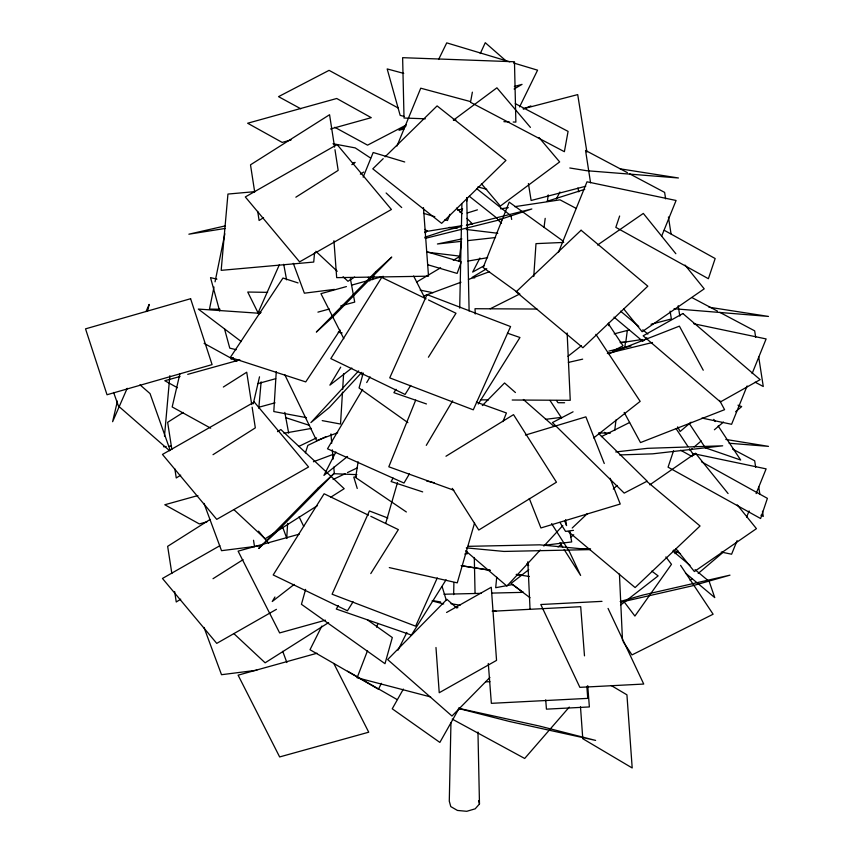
<?xml version="1.0" encoding="UTF-8"?>
<svg xmlns="http://www.w3.org/2000/svg" width="854" height="854" viewBox="0 0 854 854"><rect width="100%" height="100%" fill="white"/><g stroke="black" fill="none" stroke-linecap="round" stroke-linejoin="round"><path stroke-width="1.28" d="M450.955 722.58L449.289 801.201L450.773 806.592L457.445 810.446L466.775 811.3L475.187 808.823L479.478 803.966L477.962 732.017M453.655 594.64L453.901 582.641M459.698 308.113L461.897 204.159M276.258 371.661L273.803 411.543L306.511 417.67M286.741 537.967L287.638 523.342M342.486 392.146L340.522 424.043L322.214 420.616M342.646 389.488L343.628 373.54M533.761 276.504L535.992 243.636L563.715 242.419M164.48 436.213L169.85 375.707M258.783 408.201L261.121 381.887M314.55 252.848L313.728 262.061L221.175 270.344L227.943 194.061L254.396 191.691M496.718 577.261L495.694 587.701L512.667 584.531M614.72 430.491L616.001 419.954M624.818 347.546L625.459 342.273L620.153 342.23M458.961 261.367L461.48 241.831M466.69 201.437L467.202 197.53M544.019 227.484L545.194 218.357M547.382 201.427L548.225 194.904M625.779 342.315L627.295 330.594M358.114 461.8L355.648 477.557L406.365 511.973M472.369 92.157L470.511 102.309L564.377 151.692L568.081 131.399L515.282 103.622M213.991 287.019L209.486 309.095L220.076 309.265M215.048 281.831L224.858 233.782M117.404 401.134L112.621 421.705L127.203 388.303M147.667 310.835L149.162 304.408L146.034 311.561M179.959 373.54L172.177 406.952L210.692 428.185M253.243 403.793L259.52 376.806M363.238 373.006L359.064 387.951L407.902 422.655M305.615 589.367L301.441 604.301L384.994 663.697L392.306 637.543L367.348 619.812M385.688 523.385L397.473 482.627M474.568 522.99L457.264 582.855L389.296 567.6M305.401 452.866L307.846 445.382L325.854 436.725M619.641 216.009L615.83 227.356L708.382 278.714L715.161 258.538L664.252 230.292M673.56 450.784L668.063 467.17L760.615 518.527L767.394 498.352L701.444 461.758M460.904 263.096L457.125 273.419L428.035 264.825M367.551 650.599L357.111 677.745L430.64 696.939M376.561 627.156L377.991 623.452M415.717 400.078L388.805 466.796L453.794 490.228M558.473 252.314L586.997 181.806L676.08 200.476L661.572 236.344M502.942 421.63L506.433 412.984L476.436 402.17M747.111 385.944L731.6 424.289L701.913 418.065M752.118 373.572L766.123 338.931L693.822 323.773M737.109 540.614L731.6 554.214L721.278 552.058M746.609 517.108L749.118 510.927M756.121 493.601L766.123 468.867L692.53 453.442M363.142 177.162L373.177 152.503L404.721 161.982M449.962 214.322L447.453 220.492L444.934 219.734M396.993 146.013L420.744 88.197L470.437 101.573M279.397 264.655L258.57 311.753L261.089 312.575M372.355 279.706L373.956 276.088M437.269 577.923L415.642 626.185L332.099 594.224L369.408 510.959L387.833 518.015M480.258 53.556L485.275 42.7L506.305 61.146M438.614 59.46L446.738 42.871L509.817 61.83M519.574 106.91L537.572 70.177L513.606 62.972M321.851 626.057L310.002 649.723L378.439 689.231L381.396 683.317M397.985 650.182L406.878 632.43M335.889 451.979L323.933 475.4L347.546 456.452M479.916 258.025L472.668 272.074L484.165 265.722M556.317 199.035L559.936 192.011M403.366 689.082L392.242 708.799L439.863 742.414L459.495 707.635M362.651 389.413L327.509 448.798L403.985 483.044L409.386 473.917M366.708 382.56L370.081 376.849M393.118 478.112L391.089 481.539L422.677 491.893M426.285 445.361L452.641 400.814M340.703 367.156L329.879 385.143L351.837 368.053M274.956 596.999L272.255 601.504L294.203 584.414M396.021 389.285L393.897 392.669L426.456 403.953M410.731 385.421L405.074 394.441L330.818 358.595L381.738 277.411L426.05 298.804M428.409 357.228L455.993 313.258L428.452 299.957M338.387 605.646L336.273 609.03L411.414 635.056L446.066 579.802M353.097 601.771L347.439 610.791L273.195 574.955L324.114 493.772L368.426 515.165M370.775 573.589L398.359 529.608L370.817 516.318M478.24 404.038L519.958 337.511L507.436 333.177M340.106 330.071L305.732 381.898L230.324 357.452L282.984 278.041L298.067 282.93M569.276 707.08L524.687 758.469L452.214 719.089M358.659 370.892L310.888 422.602L329.366 407.465L361.818 372.344M540.262 549.987L506.902 586.079L465.601 550.787M543.859 546.09L562.797 525.594M482.329 405.565L504.554 382.976L515.432 392.53M489.929 677.435L451.969 716.026L387.652 659.566L446.92 599.327L456.815 608.016M383.2 158.663L372.792 168.846L441.635 223.342L505.942 160.413L437.099 105.907L385.09 156.816M572.212 528.007L587.488 513.521M613.268 489.075L617.09 485.446M425.356 232.373L427.352 230.644M642.881 341.184L646.862 337.8M691.067 422.175L680.136 431.494L677.628 426.851M690.117 450.389L692.135 448.681M694.163 446.962L701.241 440.942M714.382 429.775L723.487 422.047M735.614 411.745L741.688 406.589L737.963 405.191M675.034 553.627L678.065 551.043M690.117 580.325L692.135 578.606M698.209 573.45L723.487 551.983M567.974 356.299L581.414 345.731M593.647 437.953L640.169 401.369L595.889 334.352M528.797 569.661L511.034 583.453L530.067 597.768M558.046 546.955L561.185 544.521M570.589 537.219L573.728 534.785M620.527 605.102L658.135 575.895L651.794 571.123M459.922 212.272L462.025 210.66M453.485 120.126L496.911 87.802L530.43 127.395M351.837 164.662L355.104 162.409L352.563 163.103M231.124 359.182L233.302 357.677M597.565 245.013L643.318 213.425L675.845 253.723M649.798 484.826L695.54 453.239L728.078 493.537M263.555 217.663L259.104 220.481L257.705 211.418M295.858 197.199L338.173 170.384L334.971 149.674M360.356 174.173L363.697 172.049M354.645 277.059L347.962 281.286L343.094 276.739M424.812 232.608L427.032 231.199L425.089 229.374M183.247 412.439L167.651 422.314L171.857 449.492M223.342 387.033L246.721 372.216L251.727 404.582M180.717 475.144L176.255 477.973L174.856 468.91M213.009 454.691L255.325 427.875L252.133 407.166M277.518 431.654L280.859 429.541L344.194 488.691L330.829 497.156M209.977 519.531L167.651 546.336L171.857 573.525M317.464 505.621L265.124 538.778L233.943 509.667M180.717 599.177L176.255 601.995L174.654 591.641M213.009 578.713L243.08 559.658M328.598 622.587L265.124 662.811L233.943 633.689M445.969 456.239L513.521 414.649L556.466 482.2L478.774 530.035L452.289 488.371M486.748 268.679L472.155 277.369L474.739 277.913M416.549 282.098L440.643 267.793M453.26 260.31L460.146 256.221M405.81 126.349L398.999 130.288L404.134 128.89M514.108 88.987L522.05 84.375L514.354 86.489M219.852 545.717L162.463 578.457L216.745 643.382L276.429 609.34M446.578 612.467L491.285 587.242L496.548 660.388L439.234 692.722L435.978 647.503M406.355 124.962L367.562 145.148L334.757 127.278M573.077 411.809L552.421 422.57L624.199 493.11L647.161 481.154L598.985 433.821M490.207 308.796L519.595 294.054M612.478 351.143L623.068 345.838L608.283 323.623M601.408 436.64L629.622 422.484M333.081 479.51L345.08 473.746M347.482 472.582L357.089 467.971M298.932 446.343L316.578 437.878M523.63 108.906L530.9 105.917M608.902 353.727L679.389 326.143L703.248 370.23M337.672 432.722L316.631 440.611L284.692 374.543M313.407 461.768L333.199 454.349M423.755 295.964L460.989 282.215M468.44 279.461L489.534 271.668M424.641 237.305L444.55 230.729L461.235 226.566M546.88 201.373L584.744 189.342M467.266 212.988L477.418 209.849M525.434 435.07L585.876 416.848L604.269 463.508M652.488 342.497L607.354 353.513M620.164 601.504L642.923 595.057L729.989 575.148L692.071 585.897L620.591 602.241M291.075 139.939L282.172 142.415L247.649 123.232L336.732 98.488L371.255 117.66L330.53 128.975M346.404 286.581L320.944 293.659L343.82 338.696M351.496 285.172L383.307 276.333M180.077 376.486L164.811 380.724L177.461 387.759M187.72 374.362L239.899 359.865M257.865 383.638L275.682 378.685M197.893 495.555L164.811 504.757L199.324 523.929L206.967 521.805M299.188 534.177L238.106 551.15L279.642 632.921L325.459 620.196M317.005 653.246L238.106 675.172L279.642 756.943L368.725 732.198L333.807 663.451M317.923 312.137L329.345 309.02M340.767 305.903L354.72 302.092L350.396 278.767M258.559 407.315L275.052 402.821M523.064 108.842L577.71 94.602L586.89 151.991M457.552 210.233L462.633 208.91M585.759 186.247L531.124 200.487L528.402 183.525M614.175 333.871L629.419 329.9M651.026 324.274L671.361 318.969L670.102 311.144M466.369 225.285L531.839 208.974L496.996 220.492L425.121 238.405M608.881 351.079L630.978 346.03M568.369 362.416L582.663 359.15M225.253 225.894L188.873 234.199L225.146 228.456M461.875 238.939L437.419 243.988L461.213 241.351M283.955 433.256L311.432 428.42M467.96 261.078L487.613 257.662M425.143 231.658L461.982 225.669M467.245 224.815L472.508 223.962L466.86 218.368M500.572 208.824L508.322 207.65M514.791 206.668L560.032 199.836L576.311 208.472M620.346 342.785L642.315 339.465M573.482 530.355L565.561 531.401L559.925 522.424M334.458 289.378L304.366 293.189L293.296 263.331M259.467 545.877L221.517 550.681L203.999 503.401M256.851 670.23L221.517 674.703L203.999 627.423M545.45 419.346L561.227 417.392M544.115 545.343L571.71 541.927L569.81 531.551M356.417 476.756L353.78 477.087L357.239 488.467M464.811 554L467.448 553.68L466.679 551.15M615.745 451.958L647.481 448.329L722.697 445.809L652.616 453.837L619.63 454.936M467.821 240.614L495.576 237.54M163.541 446.738L166.188 446.493M168.836 446.258L171.473 446.023M601.995 601.355L540.795 604.515L579.866 687.342L643.735 684.054L608.059 608.422M492.224 611.25L580.699 606.692L584.488 655.851M443.973 594.235L481.069 593.349M491.658 593.092L523.449 592.345M485.99 681.812L489.961 681.716M467.939 546.346L539.696 544.831L590.338 549.613L503.967 551.438L466.305 547.884M537.027 309.041L475.016 308.721L475.262 314.005M480.535 399.853L488.445 399.885M512.197 400.014L570.248 400.302L567.141 332.964M580.015 548.812L590.573 548.866M598.473 432.978L610.418 433.085M564.611 402.757L557.982 402.704L556.488 400.526M267.59 292.356L247.745 292.036L258.826 314.389M425.324 118.802L404.027 118.023L402.629 57.677L514.471 61.766L515.869 122.111L513.201 122.015M453.293 119.827L455.951 119.923M503.881 121.674L509.208 121.866M356.876 474.653L334.33 473.724L333.765 467.085M260.363 313.354L198.309 309.073L241.287 341.589M620.207 168.846L678.418 177.974L586.602 170.704L569.799 167.982M708.937 307.194L768.472 316.428L674.062 308.742M729.113 443.247L768.472 446.364L725.815 439.436M449.108 227.399L457.007 228.349M466.22 229.459L497.818 233.281M426.552 252.122L459.463 256.093M461.256 565.679L490.047 570.237M516.414 574.496L521.655 575.318M516.275 574.411L529.395 576.503M461.341 565.722L490.196 570.323M432.818 600.64L440.6 601.953M450.965 603.693L460.039 605.23M492.448 610.685L496.334 611.347M332.996 143.739L355.243 147.902L370.647 158.097M338.237 332.195L342.166 332.932M420.179 290.125L432.989 292.708M458.513 708.276L539.205 725.996L595.612 740.407L509.71 721.534L458.438 708.446M426.616 481.026L434.312 482.756M216.937 279.162L210.532 277.614L219.627 310.952M236.174 349.692L229.769 348.144L224.517 328.907M432.071 600.917L443.685 603.949M455.289 606.981L457.872 607.653M403.728 73.391L387.172 68.928L400.163 115.365L403.995 116.4M477.834 186.909L486.748 189.31M427.181 251.866L461.32 261.954M423.488 213.286L434.835 216.702M285.556 417.595L309.532 425.399M499.558 219.04L502.088 219.873M673.518 550.104L680.531 553.755M627.412 172.657L585.556 150.453L590.562 182.809M629.74 173.896L664.625 192.396L665.629 198.865M691.879 297.544L717.467 311.112M719.794 312.351L754.68 330.85L755.673 337.33M755.139 382.197L763.273 386.51L758.672 356.737M732.583 449.065L754.68 460.786L755.673 467.255M760.957 515.208L763.273 516.446L762.483 511.268M398.188 107.999L329.078 70.348L278.532 96.651L300.789 108.778M204.095 343.351L236.782 361.37M680.617 450.207L692.188 456.623M347.546 671.191L397.131 699.565M611.208 685.516L626.932 694.825L632.195 767.97L582.78 738.71L580.485 706.792M563.16 241.127L509.197 202.131L483.14 267.526L519.84 294.043M604.472 432.316L606.628 433.875M526.598 563.971L528.711 565.561M512.646 584.499L523.224 592.452M476.532 188.51L509.902 214.941M469.305 196.281L497.466 218.581M620.57 311.166L638.771 326.42M642.806 329.815L647.866 334.053M614.005 317.122L642.315 340.853M646.467 481.08L700.045 525.989L635.109 587.563L568.39 531.626M672.803 550.979L689.989 565.391M695.039 569.629L709.194 581.489L714.755 597.608L685.442 573.034M140.003 384.834L150.048 393.598L170.202 450.389M169.636 450.752L118.428 406.034L113.614 392.456M523.353 399.48L554.022 426.402M386.115 192.983L401.7 207.543M315.809 251.268L337.245 271.284M497.69 219.638L501.511 223.321M456.506 208.109L462.153 213.703M539.023 137.547L559.648 161.918L500.327 206.07L481.421 183.727M258.527 531.145L268.711 543.325M685.025 265.082L704.219 288.844L642.133 331.715L623.783 308.988M737.258 504.895L756.441 528.658L694.366 571.529L676.005 548.802M665.874 556.936L671.479 564.323L634.906 616.054L623.708 601.28M676.144 428.761L687.972 446.535M689.456 448.756L693.886 455.417M680.585 565.359L713.111 614.218L631.992 654.922L623.121 641.6M713.805 419.367L715.257 421.566M718.161 425.965L740.664 460.018L705.351 447.827L689.381 423.659M550.019 400.473L561.633 418.044M551.599 523.63L569.49 551.78L580.624 575.436L564.163 549.549M559.872 542.792L562.733 547.297M719.57 400.387L724.587 409.674L640.5 442.575L624.178 412.418M413.646 276.013L425.089 298.526M361.285 373.059L362.491 375.429M299.081 516.787L303.725 526.395M610.076 478.251L620.239 504.031L540.913 527.953L529.288 498.48M564.611 520.684L566.554 525.594L565.636 519.712M368.33 277.283L369.718 281.009M282.727 527.302L286.869 538.5M282.727 651.335L286.869 662.533M442.126 586.57L446.354 600.469M478.592 800.732L479.478 803.966M577.912 187.955L578.766 191.83M510.948 215.763L511.685 219.457M283.72 264.292L286.602 279.845M284.83 412.397L288.673 433.127M561.046 542.995L561.526 545.589M608.486 323.132L608.902 325.737M758.672 486.673L759.879 494.434M668.426 216.991L671.03 233.815M678.204 305.732L679.805 316.087M334.576 147.091L329.569 114.724L250.5 164.822L254.695 192.001M253.531 540.251L254.524 546.72M330.946 433.896L331.736 443.183M332.302 449.823L333.092 459.121M587.733 685.687L589.367 706.941L546.432 709.151L545.717 699.853M586.837 686.402L587.755 698.369L491.36 703.333L488.296 663.473M423.456 207.597L428.516 276.184L336.679 277.646L333.946 240.721M619.428 574.091L622.481 640.116M527.847 561.751L530.046 609.286M466.732 197.765L469.113 311.005M474.301 557.491L475.059 593.455M427.032 294.609L389.734 377.863L473.276 409.824L510.575 326.57L427.032 294.609M375.632 271.839L316.354 332.067L332.473 317.293L391.751 257.065L375.632 271.839M317.998 488.189L258.73 548.428L274.849 533.654L334.117 473.415L317.998 488.189M581.094 230.238L516.158 291.812L582.876 347.749L647.812 286.175L581.094 230.238M337.127 144.561L245.311 196.943L299.594 261.868L391.41 209.486L337.127 144.561M254.289 402.053L162.463 454.435L216.745 519.36L308.572 466.978L254.289 402.053M682.89 313.535L643.158 335.814L720.413 401.924L760.145 379.646L682.89 313.535M190.602 298.719L85.528 328.854L107.017 394.751L212.091 364.615L190.602 298.719"/></g></svg>
